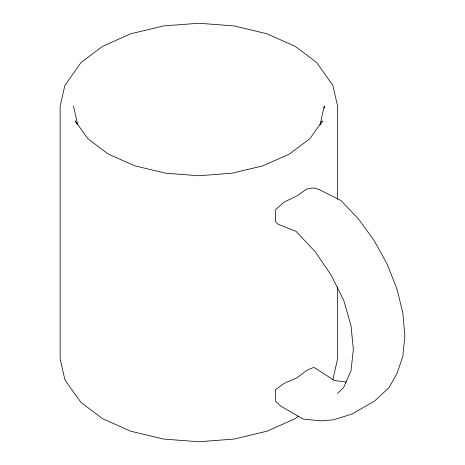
<?xml version="1.0" encoding="UTF-8"?>
<svg xmlns="http://www.w3.org/2000/svg" width="465" height="465" viewBox="0 0 465 465"><rect width="100%" height="100%" fill="white"/><g stroke="black" fill="none" stroke-linecap="round" stroke-linejoin="round"><path stroke-width="0.7" d="M319.978 124.893L324.25 106.159L324.25 108.339M332.864 379.568L337.59 358.841L337.59 286.957M320.344 124.329L322.553 120.941L309.76 138.768L289.41 154.084L262.888 165.831L232.006 173.218L198.863 175.735L165.72 173.218L134.833 165.831L108.316 154.084L87.961 138.768L75.173 120.941L77.748 124.893L73.476 106.159M337.509 393.425L343.606 387.612L350.97 370.849L353.365 349.68L350.994 325.756L343.844 300.617L331.254 275.303L315.27 251.803L295.92 231.268L277.826 224.078L275.611 221.857L275.611 209.686L284.156 202.083L296.955 195.893L306.79 188.993L313.34 187.901L318.851 189.406L340.944 200.537L358.515 219.038L374.139 240.544L387.107 264.074L396.819 288.544L402.829 312.829L404.864 335.817L402.829 356.463L396.819 373.808L388.978 387.671L374.592 401.016L351.953 414.083L333.202 419.872L320.786 420.86L303.215 419.075L281.122 406.317L275.611 401.312L275.611 389.6L284.156 383.375L296.955 377.842L306.79 370.309L313.34 367.548L314.933 367.943L334.312 380.463L346.326 382.056M298.483 416.175L295.072 418.744L266.893 431.224L234.075 439.076L198.863 441.75L163.651 439.076L130.834 431.224L102.655 418.744L81.032 402.475L67.442 383.526L64.862 379.568L60.136 358.841L60.136 106.159L64.862 85.432L81.032 62.525L102.655 46.256L130.834 33.776L163.651 25.924L198.863 23.25L234.075 25.924L266.893 33.776L295.072 46.256L316.694 62.525L332.864 85.432L337.59 106.159L337.59 199.101"/></g></svg>
